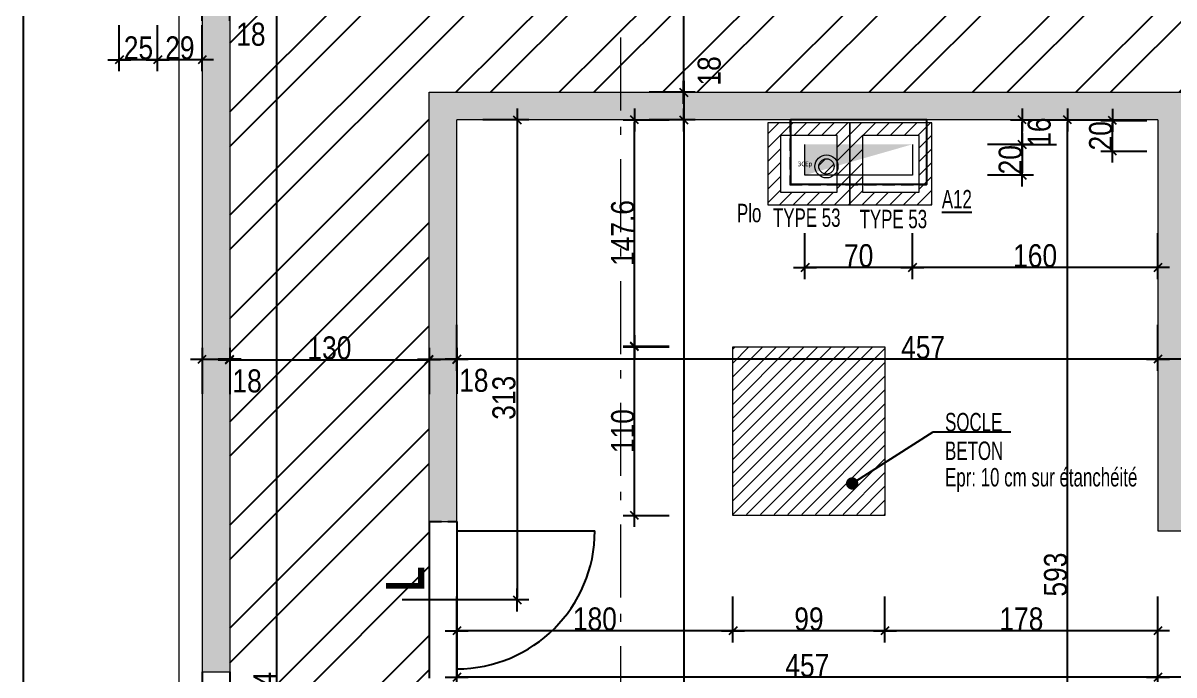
# Model space of a CAD drawing. Header units: centimetres. Extents: x -10252 to 0, y 2374 to 6574.
# Drawn here: x -7154 to -6404, y 3772 to 4198 of the extents above; entities that cross this region are included whole.
import ezdxf
from ezdxf.enums import TextEntityAlignment as Align

# ---------------------------------------------------------------- set-up
doc = ezdxf.new("R2010")
doc.units = ezdxf.units.CM
doc.header["$LTSCALE"] = 12.7
doc.header["$PDMODE"] = 1
doc.header["$PDSIZE"] = -2
doc.linetypes.add('CACHEX2', pattern=[19.05, 12.7, -6.35])
doc.linetypes.add('Style de ligne -6', pattern=[2.08328, 1.25, -0.41656, 0.13886, -0.27786])
for name, color, linetype in [('01_cote_gen', 4, 'Continuous'), ('01_linteaux', 2, 'Continuous'), ('01_murs_sup', 2, 'CACHEX2'), ('01_poch_murs', 253, 'Continuous'), ('01_texte', 230, 'Continuous'), ('AA_COTES', 2, 'Continuous'), ('prlm-GT', 242, 'Continuous')]:
    doc.layers.add(name, color=color, linetype=linetype)
for name, color, linetype, lineweight in [('01_murs_coup', 5, 'Continuous', 60), ('01_résv', 32, 'Continuous', 9), ('B Général', 7, 'Continuous', 5)]:
    doc.layers.add(name, color=color, linetype=linetype, lineweight=lineweight)
doc.styles.add('ARIAL NA', font='ARIALN.TTF')
doc.styles.add('impact', font='impact.ttf')
doc.styles.add('prlm-chauff', font='trebucbi.ttf', dxfattribs={"height": 18})
doc.styles.add('STYLE2', font='ARIALN.TTF')
doc.dimstyles.new('JB50', dxfattribs={"dimscale": 0.1, "dimtxt": 150, "dimasz": 15, "dimexe": 0.1, "dimexo": 0.1, "dimgap": 0.09, "dimtad": 1, "dimdec": 1, "dimdsep": 46, "dimtxsty": 'STYLE2', "dimblk1": 'BOND_G', "dimblk2": 'BOND_D', "dimsah": 1, "dimcen": 1.5, "dimdle": 0.01, "dimse1": 1, "dimse2": 1, "dimclrd": 4, "dimclre": 2, "dimclrt": 6, "dimazin": 2, "dimtfac": 2.333333, "dimtdec": 1, "dimtix": 1, "dimtmove": 2, "dimatfit": 3, "dimldrblk": 'BOND_G', "dimfxl": 1, "dimtolj": 1, "dimtzin": 0, "dimarcsym": 0})

# ---------------------------------------------------------------- blocks, each defined once
blk = doc.blocks.new('BOND_G')
at = {"layer": 'AA_COTES', "color": 0}
for p, q in [((0, -5), (0, 15)), ((5, 0), (-5, 0)), ((1.77, 1.77), (-1.77, -1.77))]:
    blk.add_line(p, q, dxfattribs=at)
blk = doc.blocks.new('BOND_D')
at = {"layer": 'AA_COTES', "color": 0}
for p, q in [((5, 0), (-5, 0)), ((-1.77, -1.77), (1.77, 1.77)), ((0, 5), (0, -15))]:
    blk.add_line(p, q, dxfattribs=at)
blk = doc.blocks.new('*D1564')
at = {"layer": '01_cote_gen', "color": 4, "linetype": 'Continuous', "lineweight": -2, "transparency": 16777216}
blk.add_line((-6398.24, 3978.33), (-6413.24, 3978.33), dxfattribs=at)
at = {"layer": 'Defpoints', "color": 0, "linetype": 'Continuous', "transparency": 16777216}
for p in [(-6414.74, 4032.86), (-6396.74, 4032.86), (-6414.74, 3978.33)]:
    blk.add_point(p, dxfattribs=at)
at = {"layer": '01_cote_gen', "color": 4, "linetype": 'Continuous', "lineweight": -2, "transparency": 16777216, "xscale": 1.5, "yscale": 1.5, "zscale": 1.5, "rotation": 180}
blk.add_blockref('BOND_D', (-6414.74, 3978.33), dxfattribs=at)
at = {"layer": '01_cote_gen', "color": 4, "linetype": 'Continuous', "lineweight": -2, "transparency": 16777216, "xscale": 1.5, "yscale": 1.5, "zscale": 1.5}
blk.add_blockref('BOND_G', (-6396.74, 3978.33), dxfattribs=at)
at = {"layer": '01_cote_gen', "color": 6, "linetype": 'Continuous', "lineweight": 18, "transparency": 16777216, "insert": (-6384.27, 3962.6), "char_height": 15, "attachment_point": 5, "style": 'STYLE2'}
blk.add_mtext('\\A1;18', dxfattribs=at)
blk = doc.blocks.new('*D1565')
at = {"layer": '01_cote_gen', "color": 4, "lineweight": -2, "transparency": 16777216}
blk.add_line((-6416.24, 3978.33), (-6870.24, 3978.33), dxfattribs=at)
at = {"layer": 'Defpoints', "color": 0, "transparency": 16777216}
for p in [(-6871.74, 4032.86), (-6414.74, 4032.86), (-6871.74, 3978.33)]:
    blk.add_point(p, dxfattribs=at)
at = {"layer": '01_cote_gen', "color": 4, "lineweight": -2, "transparency": 16777216, "xscale": 1.5, "yscale": 1.5, "zscale": 1.5, "rotation": 180}
blk.add_blockref('BOND_D', (-6871.74, 3978.33), dxfattribs=at)
at = {"layer": '01_cote_gen', "color": 4, "lineweight": -2, "transparency": 16777216, "xscale": 1.5, "yscale": 1.5, "zscale": 1.5}
blk.add_blockref('BOND_G', (-6414.74, 3978.33), dxfattribs=at)
at = {"layer": '01_cote_gen', "color": 6, "transparency": 16777216, "insert": (-6567.74, 3985.97), "char_height": 15, "attachment_point": 5, "style": 'STYLE2'}
blk.add_mtext('\\A1;457', dxfattribs=at)
blk = doc.blocks.new('*D1567')
at = {"layer": '01_cote_gen', "color": 4, "lineweight": -2, "transparency": 16777216}
blk.add_line((-6888.24, 3978.26), (-6873.24, 3978.26), dxfattribs=at)
at = {"layer": 'Defpoints', "color": 0, "transparency": 16777216}
for p in [(-6871.74, 3978.26), (-6889.74, 3948.9), (-6871.74, 3948.9)]:
    blk.add_point(p, dxfattribs=at)
at = {"layer": '01_cote_gen', "color": 4, "lineweight": -2, "transparency": 16777216, "xscale": 1.5, "yscale": 1.5, "zscale": 1.5, "rotation": 180}
blk.add_blockref('BOND_G', (-6889.74, 3978.26), dxfattribs=at)
at = {"layer": '01_cote_gen', "color": 4, "lineweight": -2, "transparency": 16777216, "xscale": 1.5, "yscale": 1.5, "zscale": 1.5}
blk.add_blockref('BOND_D', (-6871.74, 3978.26), dxfattribs=at)
at = {"layer": '01_cote_gen', "color": 6, "transparency": 16777216, "insert": (-6860.63, 3964.47), "char_height": 15, "attachment_point": 5, "style": 'STYLE2'}
blk.add_mtext('\\A1;18', dxfattribs=at)
blk = doc.blocks.new('*D1568')
at = {"layer": '01_cote_gen', "color": 4, "lineweight": -2, "transparency": 16777216}
blk.add_line((-7018.24, 3977.96), (-6891.24, 3977.96), dxfattribs=at)
at = {"layer": 'Defpoints', "color": 0, "transparency": 16777216}
for p in [(-6889.74, 3977.96), (-7019.74, 3957.34), (-6889.74, 3955.83)]:
    blk.add_point(p, dxfattribs=at)
at = {"layer": '01_cote_gen', "color": 4, "lineweight": -2, "transparency": 16777216, "xscale": 1.5, "yscale": 1.5, "zscale": 1.5, "rotation": 180}
blk.add_blockref('BOND_G', (-7019.74, 3977.96), dxfattribs=at)
at = {"layer": '01_cote_gen', "color": 4, "lineweight": -2, "transparency": 16777216, "xscale": 1.5, "yscale": 1.5, "zscale": 1.5}
blk.add_blockref('BOND_D', (-6889.74, 3977.96), dxfattribs=at)
at = {"layer": '01_cote_gen', "color": 6, "transparency": 16777216, "insert": (-6954.74, 3985.62), "char_height": 15, "attachment_point": 5, "style": 'STYLE2'}
blk.add_mtext('\\A1;130', dxfattribs=at)
blk = doc.blocks.new('*D1569')
at = {"layer": '01_cote_gen', "color": 4, "lineweight": -2, "transparency": 16777216}
blk.add_line((-7036.24, 3978.33), (-7021.24, 3978.33), dxfattribs=at)
at = {"layer": 'Defpoints', "color": 0, "transparency": 16777216}
for p in [(-7019.74, 3978.33), (-7037.74, 3954.42), (-7019.74, 3954.8)]:
    blk.add_point(p, dxfattribs=at)
at = {"layer": '01_cote_gen', "color": 4, "lineweight": -2, "transparency": 16777216, "xscale": 1.5, "yscale": 1.5, "zscale": 1.5, "rotation": 180}
blk.add_blockref('BOND_G', (-7037.74, 3978.33), dxfattribs=at)
at = {"layer": '01_cote_gen', "color": 4, "lineweight": -2, "transparency": 16777216, "xscale": 1.5, "yscale": 1.5, "zscale": 1.5}
blk.add_blockref('BOND_D', (-7019.74, 3978.33), dxfattribs=at)
at = {"layer": '01_cote_gen', "color": 6, "transparency": 16777216, "insert": (-7008.4, 3964.09), "char_height": 15, "attachment_point": 5, "style": 'STYLE2'}
blk.add_mtext('\\A1;18', dxfattribs=at)
blk = doc.blocks.new('*D1596')
at = {"layer": '01_cote_gen', "color": 4, "lineweight": -2, "transparency": 16777216}
blk.add_line((-6723.88, 4280.89), (-6723.88, 4153.89), dxfattribs=at)
at = {"layer": 'Defpoints', "color": 0, "transparency": 16777216}
for p in [(-6668.09, 4282.39), (-6723.88, 4152.39), (-6700, 4152.39)]:
    blk.add_point(p, dxfattribs=at)
at = {"layer": '01_cote_gen', "color": 4, "lineweight": -2, "transparency": 16777216, "xscale": 1.5, "yscale": 1.5, "zscale": 1.5}
for name, p, rotation in [('BOND_G', (-6723.88, 4282.39), 90), ('BOND_D', (-6723.88, 4152.39), 270)]:
    blk.add_blockref(name, p, dxfattribs=dict(at, rotation=rotation))
at = {"layer": '01_cote_gen', "color": 6, "transparency": 16777216, "insert": (-6731.55, 4217.39), "char_height": 15, "attachment_point": 5, "rotation": 90, "style": 'STYLE2'}
blk.add_mtext('\\A1;130', dxfattribs=at)
blk = doc.blocks.new('*D1597')
at = {"layer": '01_cote_gen', "color": 4, "lineweight": -2, "transparency": 16777216}
blk.add_line((-6723.81, 4150.89), (-6723.81, 4135.89), dxfattribs=at)
at = {"layer": 'Defpoints', "color": 0, "transparency": 16777216}
for p in [(-6700, 4152.39), (-6723.81, 4134.39), (-6723.81, 4134.39)]:
    blk.add_point(p, dxfattribs=at)
at = {"layer": '01_cote_gen', "color": 4, "lineweight": -2, "transparency": 16777216, "xscale": 1.5, "yscale": 1.5, "zscale": 1.5}
for name, p, rotation in [('BOND_G', (-6723.81, 4152.39), 90), ('BOND_D', (-6723.81, 4134.39), 270)]:
    blk.add_blockref(name, p, dxfattribs=dict(at, rotation=rotation))
at = {"layer": '01_cote_gen', "color": 6, "transparency": 16777216, "insert": (-6707.15, 4166.35), "char_height": 15, "attachment_point": 5, "rotation": 90, "style": 'STYLE2'}
blk.add_mtext('\\A1;18', dxfattribs=at)
blk = doc.blocks.new('*D1598')
at = {"layer": '01_cote_gen', "color": 4, "lineweight": -2, "transparency": 16777216}
blk.add_line((-6723.81, 4132.89), (-6723.81, 2593.9), dxfattribs=at)
at = {"layer": 'Defpoints', "color": 0, "transparency": 16777216}
for p in [(-6789.35, 4134.39), (-6789.35, 2592.4), (-6723.81, 2592.4)]:
    blk.add_point(p, dxfattribs=at)
at = {"layer": '01_cote_gen', "color": 4, "lineweight": -2, "transparency": 16777216, "xscale": 1.5, "yscale": 1.5, "zscale": 1.5}
for name, p, rotation in [('BOND_G', (-6723.81, 4134.39), 90), ('BOND_D', (-6723.81, 2592.4), 270)]:
    blk.add_blockref(name, p, dxfattribs=dict(at, rotation=rotation))
at = {"layer": '01_cote_gen', "color": 6, "transparency": 16777216, "insert": (-6731.48, 3363.4), "char_height": 15, "attachment_point": 5, "rotation": 90, "style": 'STYLE2'}
blk.add_mtext('\\A1;1542', dxfattribs=at)
blk = doc.blocks.new('*D1621')
at = {"layer": '01_cote_gen', "color": 4, "lineweight": -2, "transparency": 16777216}
blk.add_line((-6832.32, 4132.89), (-6832.32, 3822.89), dxfattribs=at)
at = {"layer": 'Defpoints', "color": 0, "transparency": 16777216}
for p in [(-6871.74, 4134.39), (-6854.38, 3821.39), (-6832.32, 3821.39)]:
    blk.add_point(p, dxfattribs=at)
at = {"layer": '01_cote_gen', "color": 4, "lineweight": -2, "transparency": 16777216, "xscale": 1.5, "yscale": 1.5, "zscale": 1.5}
for name, p, rotation in [('BOND_G', (-6832.32, 4134.39), 90), ('BOND_D', (-6832.32, 3821.39), 270)]:
    blk.add_blockref(name, p, dxfattribs=dict(at, rotation=rotation))
at = {"layer": '01_cote_gen', "color": 6, "transparency": 16777216, "insert": (-6840.93, 3953.18), "char_height": 15, "attachment_point": 5, "rotation": 90, "style": 'STYLE2'}
blk.add_mtext('\\A1;313', dxfattribs=at)
blk = doc.blocks.new('*D1634')
at = {"layer": '01_cote_gen', "color": 4, "lineweight": -2, "transparency": 16777216}
blk.add_line((-7021.24, 4206.57), (-7036.24, 4206.57), dxfattribs=at)
at = {"layer": 'Defpoints', "color": 0, "transparency": 16777216}
for p in [(-7037.74, 4256.15), (-7019.74, 4256.15), (-7037.74, 4206.57)]:
    blk.add_point(p, dxfattribs=at)
at = {"layer": '01_cote_gen', "color": 4, "lineweight": -2, "transparency": 16777216, "xscale": 1.5, "yscale": 1.5, "zscale": 1.5, "rotation": 180}
blk.add_blockref('BOND_D', (-7037.74, 4206.57), dxfattribs=at)
at = {"layer": '01_cote_gen', "color": 4, "lineweight": -2, "transparency": 16777216, "xscale": 1.5, "yscale": 1.5, "zscale": 1.5}
blk.add_blockref('BOND_G', (-7019.74, 4206.57), dxfattribs=at)
at = {"layer": '01_cote_gen', "color": 6, "transparency": 16777216, "insert": (-7005.93, 4190.17), "char_height": 15, "attachment_point": 5, "style": 'STYLE2'}
blk.add_mtext('\\A1;18', dxfattribs=at)
blk = doc.blocks.new('*D1452')
at = {"layer": '01_cote_gen', "color": 4, "lineweight": -2, "transparency": 16777216}
blk.add_line((-6989.1, 3229.88), (-6989.1, 4280.89), dxfattribs=at)
at = {"layer": 'Defpoints', "color": 0, "transparency": 16777216}
for p in [(-6989.1, 4282.39), (-6954.74, 4282.39), (-6954.74, 3228.38)]:
    blk.add_point(p, dxfattribs=at)
at = {"layer": '01_cote_gen', "color": 4, "lineweight": -2, "transparency": 16777216, "xscale": 1.5, "yscale": 1.5, "zscale": 1.5}
for name, p, rotation in [('BOND_D', (-6989.1, 4282.39), 90), ('BOND_G', (-6989.1, 3228.38), 270)]:
    blk.add_blockref(name, p, dxfattribs=dict(at, rotation=rotation))
at = {"layer": '01_cote_gen', "color": 6, "transparency": 16777216, "insert": (-6996.77, 3755.39), "char_height": 15, "attachment_point": 5, "rotation": 90, "style": 'STYLE2'}
blk.add_mtext('\\A1;1054', dxfattribs=at)
blk = doc.blocks.new('*D1495')
at = {"layer": '01_cote_gen', "color": 4, "lineweight": -2, "transparency": 16777216}
blk.add_line((-7068.21, 4173.62), (-7090.21, 4173.62), dxfattribs=at)
at = {"layer": 'Defpoints', "color": 0, "transparency": 16777216}
for p in [(-7091.71, 4240.78), (-7066.71, 4240.78), (-7091.71, 4173.62)]:
    blk.add_point(p, dxfattribs=at)
at = {"layer": '01_cote_gen', "color": 4, "lineweight": -2, "transparency": 16777216, "xscale": 1.5, "yscale": 1.5, "zscale": 1.5, "rotation": 180}
blk.add_blockref('BOND_D', (-7091.71, 4173.62), dxfattribs=at)
at = {"layer": '01_cote_gen', "color": 4, "lineweight": -2, "transparency": 16777216, "xscale": 1.5, "yscale": 1.5, "zscale": 1.5}
blk.add_blockref('BOND_G', (-7066.71, 4173.62), dxfattribs=at)
at = {"layer": '01_cote_gen', "color": 6, "transparency": 16777216, "insert": (-7079.21, 4181.29), "char_height": 15, "attachment_point": 5, "style": 'STYLE2'}
blk.add_mtext('\\A1;25', dxfattribs=at)
blk = doc.blocks.new('*D1496')
at = {"layer": '01_cote_gen', "color": 4, "lineweight": -2, "transparency": 16777216}
blk.add_line((-7039.24, 4173.62), (-7065.21, 4173.62), dxfattribs=at)
at = {"layer": 'Defpoints', "color": 0, "transparency": 16777216}
for p in [(-7066.71, 4189.55), (-7037.74, 4189.55), (-7066.71, 4173.62)]:
    blk.add_point(p, dxfattribs=at)
at = {"layer": '01_cote_gen', "color": 4, "lineweight": -2, "transparency": 16777216, "xscale": 1.5, "yscale": 1.5, "zscale": 1.5, "rotation": 180}
blk.add_blockref('BOND_D', (-7066.71, 4173.62), dxfattribs=at)
at = {"layer": '01_cote_gen', "color": 4, "lineweight": -2, "transparency": 16777216, "xscale": 1.5, "yscale": 1.5, "zscale": 1.5}
blk.add_blockref('BOND_G', (-7037.74, 4173.62), dxfattribs=at)
at = {"layer": '01_cote_gen', "color": 6, "transparency": 16777216, "insert": (-7052.22, 4181.29), "char_height": 15, "attachment_point": 5, "style": 'STYLE2'}
blk.add_mtext('\\A1;29', dxfattribs=at)
blk = doc.blocks.new('*D1331')
at = {"layer": '01_cote_gen', "color": 4, "lineweight": -2, "transparency": 16777216}
blk.add_line((-6503.25, 4119.91), (-6503.25, 4132.89), dxfattribs=at)
at = {"layer": 'Defpoints', "color": 0, "transparency": 16777216}
for p in [(-6562.22, 4134.39), (-6503.25, 4134.39), (-6562.22, 4118.41)]:
    blk.add_point(p, dxfattribs=at)
at = {"layer": '01_cote_gen', "color": 4, "lineweight": -2, "transparency": 16777216, "xscale": 1.5, "yscale": 1.5, "zscale": 1.5}
for name, p, rotation in [('BOND_D', (-6503.25, 4134.39), 90), ('BOND_G', (-6503.25, 4118.41), 270)]:
    blk.add_blockref(name, p, dxfattribs=dict(at, rotation=rotation))
at = {"layer": '01_cote_gen', "color": 6, "transparency": 16777216, "insert": (-6492, 4126.4), "char_height": 15, "attachment_point": 5, "rotation": 90, "style": 'STYLE2'}
blk.add_mtext('\\A1;16', dxfattribs=at)
blk = doc.blocks.new('*D1498')
at = {"layer": '01_cote_gen', "color": 4, "lineweight": -2, "transparency": 16777216}
blk.add_line((-6503.25, 4116.91), (-6503.25, 4099.91), dxfattribs=at)
at = {"layer": 'Defpoints', "color": 0, "transparency": 16777216}
for p in [(-6631.73, 4118.41), (-6631.73, 4098.41), (-6503.25, 4098.41)]:
    blk.add_point(p, dxfattribs=at)
at = {"layer": '01_cote_gen', "color": 4, "lineweight": -2, "transparency": 16777216, "xscale": 1.5, "yscale": 1.5, "zscale": 1.5}
for name, p, rotation in [('BOND_G', (-6503.25, 4118.41), 90), ('BOND_D', (-6503.25, 4098.41), 270)]:
    blk.add_blockref(name, p, dxfattribs=dict(at, rotation=rotation))
at = {"layer": '01_cote_gen', "color": 6, "transparency": 16777216, "insert": (-6510.91, 4108.41), "char_height": 15, "attachment_point": 5, "rotation": 90, "style": 'STYLE2'}
blk.add_mtext('\\A1;20', dxfattribs=at)
blk = doc.blocks.new('*D1532')
at = {"layer": '01_cote_gen', "color": 4, "lineweight": -2, "ltscale": 2, "transparency": 16777216}
blk.add_line((-6473.7, 3542.89), (-6473.7, 4132.89), dxfattribs=at)
at = {"layer": 'Defpoints', "color": 0, "ltscale": 2, "transparency": 16777216}
for p in [(-6505.7, 4134.39), (-6473.7, 4134.39), (-6466.2, 3541.39)]:
    blk.add_point(p, dxfattribs=at)
at = {"layer": '01_cote_gen', "color": 4, "lineweight": -2, "ltscale": 2, "transparency": 16777216, "xscale": 1.5, "yscale": 1.5, "zscale": 1.5}
for name, p, rotation in [('BOND_D', (-6473.7, 4134.39), 90), ('BOND_G', (-6473.7, 3541.39), 270)]:
    blk.add_blockref(name, p, dxfattribs=dict(at, rotation=rotation))
at = {"layer": '01_cote_gen', "color": 6, "ltscale": 2, "transparency": 16777216, "insert": (-6481.37, 3837.89), "char_height": 15, "attachment_point": 5, "rotation": 90, "style": 'STYLE2'}
blk.add_mtext('\\A1;593', dxfattribs=at)
blk = doc.blocks.new('*D1996')
at = {"layer": '01_cote_gen', "color": 4, "lineweight": -2, "ltscale": 2, "transparency": 16777216}
blk.add_line((-6444.33, 4115.52), (-6444.33, 4132.52), dxfattribs=at)
at = {"layer": 'Defpoints', "color": 0, "ltscale": 2, "transparency": 16777216}
for p in [(-6444.33, 4134.02), (-6381.15, 4134.02), (-6381.15, 4114.02)]:
    blk.add_point(p, dxfattribs=at)
at = {"layer": '01_cote_gen', "color": 4, "lineweight": -2, "ltscale": 2, "transparency": 16777216, "xscale": 1.5, "yscale": 1.5, "zscale": 1.5}
for name, p, rotation in [('BOND_D', (-6444.33, 4134.02), 90), ('BOND_G', (-6444.33, 4114.02), 270)]:
    blk.add_blockref(name, p, dxfattribs=dict(at, rotation=rotation))
at = {"layer": '01_cote_gen', "color": 6, "ltscale": 2, "transparency": 16777216, "insert": (-6452, 4124.02), "char_height": 15, "attachment_point": 5, "rotation": 90, "style": 'STYLE2'}
blk.add_mtext('\\A1;20', dxfattribs=at)
blk = doc.blocks.new('*D1997')
at = {"layer": '01_cote_gen', "color": 4, "lineweight": -2, "ltscale": 2, "transparency": 16777216}
blk.add_line((-6416.24, 4038.07), (-6573.27, 4038.07), dxfattribs=at)
at = {"layer": 'Defpoints', "color": 0, "ltscale": 2, "transparency": 16777216}
for p in [(-6574.77, 4098.41), (-6414.74, 4045.21), (-6574.77, 4038.07)]:
    blk.add_point(p, dxfattribs=at)
at = {"layer": '01_cote_gen', "color": 4, "lineweight": -2, "ltscale": 2, "transparency": 16777216, "xscale": 1.5, "yscale": 1.5, "zscale": 1.5, "rotation": 180}
blk.add_blockref('BOND_D', (-6574.77, 4038.07), dxfattribs=at)
at = {"layer": '01_cote_gen', "color": 4, "lineweight": -2, "ltscale": 2, "transparency": 16777216, "xscale": 1.5, "yscale": 1.5, "zscale": 1.5}
blk.add_blockref('BOND_G', (-6414.74, 4038.07), dxfattribs=at)
at = {"layer": '01_cote_gen', "color": 6, "ltscale": 2, "transparency": 16777216, "insert": (-6494.75, 4045.74), "char_height": 15, "attachment_point": 5, "style": 'STYLE2'}
blk.add_mtext('\\A1;160', dxfattribs=at)
blk = doc.blocks.new('*D1998')
at = {"layer": '01_cote_gen', "color": 4, "lineweight": -2, "ltscale": 2, "transparency": 16777216}
blk.add_line((-6576.27, 4038.07), (-6643.27, 4038.07), dxfattribs=at)
at = {"layer": 'Defpoints', "color": 0, "ltscale": 2, "transparency": 16777216}
for p in [(-6644.77, 4098.41), (-6574.77, 4053.62), (-6644.77, 4038.07)]:
    blk.add_point(p, dxfattribs=at)
at = {"layer": '01_cote_gen', "color": 4, "lineweight": -2, "ltscale": 2, "transparency": 16777216, "xscale": 1.5, "yscale": 1.5, "zscale": 1.5, "rotation": 180}
blk.add_blockref('BOND_D', (-6644.77, 4038.07), dxfattribs=at)
at = {"layer": '01_cote_gen', "color": 4, "lineweight": -2, "ltscale": 2, "transparency": 16777216, "xscale": 1.5, "yscale": 1.5, "zscale": 1.5}
blk.add_blockref('BOND_G', (-6574.77, 4038.07), dxfattribs=at)
at = {"layer": '01_cote_gen', "color": 6, "ltscale": 2, "transparency": 16777216, "insert": (-6609.77, 4045.74), "char_height": 15, "attachment_point": 5, "style": 'STYLE2'}
blk.add_mtext('\\A1;70', dxfattribs=at)
blk = doc.blocks.new('*D2054')
at = {"layer": '01_cote_gen', "color": 4, "lineweight": -2, "ltscale": 2, "transparency": 16777216}
blk.add_line((-6755.86, 3877.96), (-6755.86, 3984.92), dxfattribs=at)
at = {"layer": 'Defpoints', "color": 0, "ltscale": 2, "transparency": 16777216}
for p in [(-6755.86, 3986.42), (-6691.7, 3986.42), (-6691.7, 3876.46)]:
    blk.add_point(p, dxfattribs=at)
at = {"layer": '01_cote_gen', "color": 4, "lineweight": -2, "ltscale": 2, "transparency": 16777216, "xscale": 1.5, "yscale": 1.5, "zscale": 1.5}
for name, p, rotation in [('BOND_D', (-6755.86, 3986.42), 90), ('BOND_G', (-6755.86, 3876.46), 270)]:
    blk.add_blockref(name, p, dxfattribs=dict(at, rotation=rotation))
at = {"layer": '01_cote_gen', "color": 6, "ltscale": 2, "transparency": 16777216, "insert": (-6763.53, 3931.44), "char_height": 15, "attachment_point": 5, "rotation": 90, "style": 'STYLE2'}
blk.add_mtext('\\A1;110', dxfattribs=at)
blk = doc.blocks.new('*D2055')
at = {"layer": '01_cote_gen', "color": 4, "lineweight": -2, "ltscale": 2, "transparency": 16777216}
blk.add_line((-6755.86, 3988.32), (-6755.86, 4132.89), dxfattribs=at)
at = {"layer": 'Defpoints', "color": 0, "ltscale": 2, "transparency": 16777216}
for p in [(-6755.86, 4134.39), (-6746.31, 4134.39), (-6733.36, 3986.82)]:
    blk.add_point(p, dxfattribs=at)
at = {"layer": '01_cote_gen', "color": 4, "lineweight": -2, "ltscale": 2, "transparency": 16777216, "xscale": 1.5, "yscale": 1.5, "zscale": 1.5}
for name, p, rotation in [('BOND_D', (-6755.86, 4134.39), 90), ('BOND_G', (-6755.86, 3986.82), 270)]:
    blk.add_blockref(name, p, dxfattribs=dict(at, rotation=rotation))
at = {"layer": '01_cote_gen', "color": 6, "ltscale": 2, "transparency": 16777216, "insert": (-6763.53, 4060.61), "char_height": 15, "attachment_point": 5, "rotation": 90, "style": 'STYLE2'}
blk.add_mtext('\\A1;147.6', dxfattribs=at)
blk = doc.blocks.new('*D2056')
at = {"layer": '01_cote_gen', "color": 4, "lineweight": -2, "ltscale": 2, "transparency": 16777216}
blk.add_line((-6416.24, 3801.17), (-6591.21, 3801.17), dxfattribs=at)
at = {"layer": 'Defpoints', "color": 0, "ltscale": 2, "transparency": 16777216}
for p in [(-6592.71, 3876.46), (-6414.74, 3866.39), (-6592.71, 3801.17)]:
    blk.add_point(p, dxfattribs=at)
at = {"layer": '01_cote_gen', "color": 4, "lineweight": -2, "ltscale": 2, "transparency": 16777216, "xscale": 1.5, "yscale": 1.5, "zscale": 1.5, "rotation": 180}
blk.add_blockref('BOND_D', (-6592.71, 3801.17), dxfattribs=at)
at = {"layer": '01_cote_gen', "color": 4, "lineweight": -2, "ltscale": 2, "transparency": 16777216, "xscale": 1.5, "yscale": 1.5, "zscale": 1.5}
blk.add_blockref('BOND_G', (-6414.74, 3801.17), dxfattribs=at)
at = {"layer": '01_cote_gen', "color": 6, "ltscale": 2, "transparency": 16777216, "insert": (-6503.72, 3808.84), "char_height": 15, "attachment_point": 5, "style": 'STYLE2'}
blk.add_mtext('\\A1;178', dxfattribs=at)
blk = doc.blocks.new('*D2057')
at = {"layer": '01_cote_gen', "color": 4, "lineweight": -2, "ltscale": 2, "transparency": 16777216}
blk.add_line((-6594.21, 3801.17), (-6690.2, 3801.17), dxfattribs=at)
at = {"layer": 'Defpoints', "color": 0, "ltscale": 2, "transparency": 16777216}
for p in [(-6691.7, 3876.46), (-6592.71, 3876.46), (-6691.7, 3801.17)]:
    blk.add_point(p, dxfattribs=at)
at = {"layer": '01_cote_gen', "color": 4, "lineweight": -2, "ltscale": 2, "transparency": 16777216, "xscale": 1.5, "yscale": 1.5, "zscale": 1.5, "rotation": 180}
blk.add_blockref('BOND_D', (-6691.7, 3801.17), dxfattribs=at)
at = {"layer": '01_cote_gen', "color": 4, "lineweight": -2, "ltscale": 2, "transparency": 16777216, "xscale": 1.5, "yscale": 1.5, "zscale": 1.5}
blk.add_blockref('BOND_G', (-6592.71, 3801.17), dxfattribs=at)
at = {"layer": '01_cote_gen', "color": 6, "ltscale": 2, "transparency": 16777216, "insert": (-6642.2, 3808.84), "char_height": 15, "attachment_point": 5, "style": 'STYLE2'}
blk.add_mtext('\\A1;99', dxfattribs=at)
blk = doc.blocks.new('*D2065')
at = {"layer": '01_poch_murs', "color": 4, "lineweight": -2, "ltscale": 2, "transparency": 16777216}
blk.add_line((-6043.24, 3770.9), (-6413.24, 3770.9), dxfattribs=at)
at = {"layer": 'Defpoints', "color": 0, "ltscale": 2, "transparency": 16777216}
for p in [(-6414.74, 3836.12), (-6041.74, 3836.12), (-6414.74, 3770.9)]:
    blk.add_point(p, dxfattribs=at)
at = {"layer": '01_poch_murs', "color": 4, "lineweight": -2, "ltscale": 2, "transparency": 16777216, "xscale": 1.5, "yscale": 1.5, "zscale": 1.5, "rotation": 180}
blk.add_blockref('BOND_D', (-6414.74, 3770.9), dxfattribs=at)
at = {"layer": '01_poch_murs', "color": 4, "lineweight": -2, "ltscale": 2, "transparency": 16777216, "xscale": 1.5, "yscale": 1.5, "zscale": 1.5}
blk.add_blockref('BOND_G', (-6041.74, 3770.9), dxfattribs=at)
at = {"layer": '01_poch_murs', "color": 6, "ltscale": 2, "transparency": 16777216, "insert": (-6228.24, 3778.57), "char_height": 15, "attachment_point": 5, "style": 'STYLE2'}
blk.add_mtext('\\A1;373', dxfattribs=at)
blk = doc.blocks.new('*D2068')
at = {"layer": '01_poch_murs', "color": 4, "lineweight": -2, "ltscale": 2, "transparency": 16777216}
blk.add_line((-6416.24, 3770.9), (-6870.24, 3770.9), dxfattribs=at)
at = {"layer": 'Defpoints', "color": 0, "ltscale": 2, "transparency": 16777216}
for p in [(-6871.74, 3810.2), (-6414.74, 3793.67), (-6871.74, 3770.9)]:
    blk.add_point(p, dxfattribs=at)
at = {"layer": '01_poch_murs', "color": 4, "lineweight": -2, "ltscale": 2, "transparency": 16777216, "xscale": 1.5, "yscale": 1.5, "zscale": 1.5, "rotation": 180}
blk.add_blockref('BOND_D', (-6871.74, 3770.9), dxfattribs=at)
at = {"layer": '01_poch_murs', "color": 4, "lineweight": -2, "ltscale": 2, "transparency": 16777216, "xscale": 1.5, "yscale": 1.5, "zscale": 1.5}
blk.add_blockref('BOND_G', (-6414.74, 3770.9), dxfattribs=at)
at = {"layer": '01_poch_murs', "color": 6, "ltscale": 2, "transparency": 16777216, "insert": (-6643.24, 3778.54), "char_height": 15, "attachment_point": 5, "style": 'STYLE2'}
blk.add_mtext('\\A1;457', dxfattribs=at)
blk = doc.blocks.new('*D2069')
at = {"layer": '01_poch_murs', "color": 4, "lineweight": -2, "ltscale": 2, "transparency": 16777216}
blk.add_line((-6693.2, 3801.17), (-6870.24, 3801.17), dxfattribs=at)
at = {"layer": 'Defpoints', "color": 0, "ltscale": 2, "transparency": 16777216}
for p in [(-6691.7, 3814.77), (-6871.74, 3805.17), (-6871.74, 3801.17)]:
    blk.add_point(p, dxfattribs=at)
at = {"layer": '01_poch_murs', "color": 4, "lineweight": -2, "ltscale": 2, "transparency": 16777216, "xscale": 1.5, "yscale": 1.5, "zscale": 1.5, "rotation": 180}
blk.add_blockref('BOND_D', (-6871.74, 3801.17), dxfattribs=at)
at = {"layer": '01_poch_murs', "color": 4, "lineweight": -2, "ltscale": 2, "transparency": 16777216, "xscale": 1.5, "yscale": 1.5, "zscale": 1.5}
blk.add_blockref('BOND_G', (-6691.7, 3801.17), dxfattribs=at)
at = {"layer": '01_poch_murs', "color": 6, "ltscale": 2, "transparency": 16777216, "insert": (-6781.72, 3808.84), "char_height": 15, "attachment_point": 5, "style": 'STYLE2'}
blk.add_mtext('\\A1;180', dxfattribs=at)

msp = doc.modelspace()

# ---------------------------------------------------------------- hatches: boundary and pattern name
at = {"layer": '01_poch_murs', "ltscale": 2}
h = msp.add_hatch(color=256, dxfattribs=at)
h.dxf.hatch_style = 1
h.paths.add_polyline_path([(-5264.74, 4909.39), (-5539.74, 4909.39), (-5539.74, 4893.39), (-5264.74, 4893.39)])
h.paths.add_polyline_path([(-5018.74, 4909.39), (-5164.74, 4909.39), (-5164.74, 4893.39), (-5034.74, 4893.39), (-5034.74, 4817.39), (-5018.74, 4817.39)])
h.paths.add_polyline_path([(-5018.74, 4517.39), (-5034.74, 4517.39), (-5034.74, 3917.39), (-5018.74, 3917.39)])
h.paths.add_polyline_path([(-5771.74, 4300.39), (-6023.74, 4300.39), (-6023.74, 4893.39), (-6041.74, 4893.39), (-6041.74, 4708.39), (-6089.74, 4708.39), (-6089.74, 4688.39), (-6041.74, 4688.39), (-6041.74, 4300.39), (-6076.74, 4300.39), (-6076.74, 4282.39), (-5771.74, 4282.39)])
h.paths.add_polyline_path([(-5614.74, 4152.39), (-5691.14, 4152.39), (-5691.14, 4134.39), (-5614.74, 4134.39)])
h.paths.add_polyline_path([(-5614.74, 4300.39), (-5669.74, 4300.39), (-5669.74, 4282.39), (-5614.74, 4282.39)])
h.paths.add_polyline_path([(-5794.34, 4152.39), (-6889.74, 4152.39), (-6889.74, 3872.39), (-6871.74, 3872.39), (-6871.74, 4134.39), (-6654.26, 4134.39), (-6654.26, 4134.39), (-6565.26, 4134.39), (-6414.74, 4134.39), (-6414.74, 3884.39), (-6396.74, 3884.39), (-6396.74, 4134.39), (-5794.34, 4134.39)])
at = {"layer": '01_poch_murs'}
h = msp.add_hatch(dxfattribs=at)
h.set_pattern_fill('ANSI32', color=256, scale=5)
h.set_pattern_definition([(45, (-11226.703, 0), (-33.67596, 33.67596), []), (45, (-11204.25, 0), (-33.67596, 33.67596), [])])
h.paths.add_polyline_path([(-5614.74, 4282.39), (-5663.74, 4282.39), (-6076.74, 4282.39), (-6076.74, 4291.31), (-6214.78, 4291.31), (-6214.78, 4152.39), (-5794.34, 4152.39), (-5691.14, 4152.39), (-5614.74, 4152.39)])
h.paths.add_polyline_path([(-6041.74, 4428.39), (-6076.74, 4428.39), (-6076.74, 4433.39), (-6041.74, 4433.39), (-6041.74, 4533.39), (-6076.74, 4533.39), (-6076.74, 4538.39), (-6041.74, 4538.39), (-6041.74, 4578.39), (-6076.74, 4578.39), (-6076.74, 4583.39), (-6041.74, 4583.39), (-6041.74, 4688.39), (-6089.74, 4688.39), (-6191.74, 4688.39), (-6206.74, 4688.39), (-6206.74, 4555.39), (-6206.74, 4330.39), (-6214.78, 4330.39), (-6214.78, 4291.31), (-6076.74, 4291.31), (-6076.74, 4300.39), (-6041.74, 4300.39), (-6041.74, 4340.39), (-6076.74, 4340.39), (-6076.74, 4345.39), (-6041.74, 4345.39)])
h.paths.add_polyline_path([(-6214.78, 4330.39), (-6226.74, 4330.39), (-6391.74, 4330.39), (-6566.74, 4330.39), (-6566.74, 4291.31), (-6214.78, 4291.31)])
h.paths.add_polyline_path([(-6764.8, 4282.39), (-6825.74, 4282.39), (-6927.74, 4282.39), (-7019.74, 4282.39), (-7019.74, 3774.39), (-7019.74, 3672.39), (-7019.74, 3533.31), (-6889.74, 3533.31), (-6889.74, 3770.39), (-6889.74, 3872.39), (-6889.74, 4152.39), (-6764.8, 4152.39)])
h.paths.add_polyline_path([(-6889.74, 3261.31), (-7019.74, 3261.31), (-7019.74, 3228.38), (-6889.74, 3228.38)])
edge = h.paths.add_edge_path()
edge.add_arc((-6406.97, 4268.03), 30.98, 131.28761, 408.71239)
edge.add_line((-6386.52, 4291.31), (-6214.78, 4291.31))
edge.add_line((-6214.78, 4291.31), (-6214.78, 4152.39))
edge.add_line((-6214.78, 4152.39), (-6764.8, 4152.39))
edge.add_line((-6764.8, 4152.39), (-6764.8, 4282.39))
edge.add_line((-6764.8, 4282.39), (-6640, 4282.39))
edge.add_line((-6640, 4282.39), (-6566.74, 4282.39))
edge.add_line((-6566.74, 4282.39), (-6566.74, 4291.31))
edge.add_line((-6566.74, 4291.31), (-6427.41, 4291.31))
edge = h.paths.add_edge_path()
edge.add_arc((-6952.72, 3502.57), 30.98, 97.1799, 442.8201)
edge.add_line((-6948.85, 3533.31), (-6889.74, 3533.31))
edge.add_line((-6889.74, 3533.31), (-6889.74, 3261.31))
edge.add_line((-6889.74, 3261.31), (-7019.74, 3261.31))
edge.add_line((-7019.74, 3261.31), (-7019.74, 3265.39))
edge.add_line((-7019.74, 3265.39), (-7019.74, 3367.39))
edge.add_line((-7019.74, 3367.39), (-7019.74, 3533.31))
edge.add_line((-7019.74, 3533.31), (-6956.59, 3533.31))
at = {"layer": '01_poch_murs', "ltscale": 2}
h = msp.add_hatch(color=256, dxfattribs=at)
h.dxf.hatch_style = 1
h.paths.add_polyline_path([(-7019.74, 4282.39), (-7037.26, 4282.39), (-7037.26, 4221.39), (-7037.74, 4221.39), (-7037.74, 3774.39), (-7019.74, 3774.39)])
h = msp.add_hatch(color=256, dxfattribs=at)
h.dxf.hatch_style = 1
h.paths.add_polyline_path([(-6023.74, 3884.39), (-6396.74, 3884.39), (-6414.74, 3884.39), (-6414.74, 3866.39), (-6041.74, 3866.39), (-6041.74, 3541.39), (-6119.74, 3541.39), (-6119.74, 3525.39), (-5817.74, 3525.39), (-5817.74, 3541.39), (-6023.74, 3541.39)])
at = {"layer": '01_résv'}
h = msp.add_hatch(dxfattribs=at)
h.set_pattern_fill('ANSI31', color=256, scale=2)
h.paths.add_polyline_path([(-6615.52, 4132.54), (-6669.02, 4132.54), (-6669.02, 4079.04), (-6615.52, 4079.04)])
h.paths.add_polyline_path([(-6623.77, 4124.29), (-6623.77, 4106.8, -0.094062), (-6623.25, 4104.05, -0.094062), (-6623.77, 4101.3), (-6623.77, 4087.29), (-6660.77, 4087.29), (-6660.77, 4124.29)], flags=16)
h.paths.add_polyline_path([(-6625.75, 4104.05, -1), (-6635.75, 4104.05, -1)], flags=0)
h.paths.add_polyline_path([(-6562.02, 4132.54), (-6615.52, 4132.54), (-6615.52, 4079.04), (-6562.02, 4079.04)])
h.paths.add_polyline_path([(-6570.27, 4124.29), (-6570.27, 4087.29), (-6607.27, 4087.29), (-6607.27, 4124.29)], flags=16)
h.paths.add_polyline_path([(-6650.37, 4102.52), (-6638.98, 4102.52), (-6638.98, 4108.82), (-6650.37, 4108.82)], flags=8)
h = msp.add_hatch(dxfattribs=at)
h.set_pattern_fill('ANSI31', color=256, scale=2)
h.paths.add_polyline_path([(-6635.75, 4104.05, 1), (-6625.75, 4104.05, 1)])
h = msp.add_hatch(dxfattribs=at)
h.set_pattern_fill('ANSI31', color=256, scale=2)
h.set_pattern_definition([(45, (0.4, -0.4), (-4.490128, 4.490128), [])])
h.paths.add_polyline_path([(-6592.71, 3986.42), (-6691.9, 3986.42), (-6691.9, 3877.16), (-6592.71, 3877.16)])

# ---------------------------------------------------------------- linework, layer by layer
at = {"layer": '01_cote_gen'}
msp.add_line((-7154.48, 4282.39), (-7154.48, 3390.39), dxfattribs=at)
at = {"layer": '01_linteaux'}
for p, q in [((-6889.74, 3872.39), (-6889.74, 3770.39)), ((-6871.74, 3872.39), (-6871.74, 3770.39)), ((-6871.74, 3866.39), (-6781.74, 3866.39)), ((-6854.38, 3821.39), (-6907.29, 3821.39)), ((-7037.74, 3774.39), (-7037.74, 3672.39)), ((-7019.74, 3774.39), (-7019.74, 3672.39))]:
    msp.add_line(p, q, dxfattribs=at)
msp.add_arc((-6871.74, 3866.39), 90, 270, 0, dxfattribs=at)
at = {"layer": '01_murs_coup', "linetype": 'Continuous', "lineweight": 18}
for p, q in [((-7037.74, 4282.39), (-7037.74, 3774.39)), ((-7037.74, 4282.39), (-7037.74, 3774.39)), ((-7019.74, 4282.39), (-7019.74, 3774.39)), ((-7019.74, 4282.39), (-7019.74, 3774.39)), ((-6889.74, 4152.39), (-5794.34, 4152.39)), ((-6889.74, 3872.39), (-6889.74, 4152.39)), ((-6871.74, 3872.39), (-6871.74, 4134.39)), ((-6414.74, 4134.39), (-6871.74, 4134.39)), ((-6414.74, 4134.39), (-6414.74, 3866.39)), ((-6889.74, 3872.39), (-6871.74, 3872.39)), ((-6414.74, 3866.39), (-6041.74, 3866.39)), ((-7037.74, 3774.39), (-7019.74, 3774.39))]:
    msp.add_line(p, q, dxfattribs=at)
at = {"layer": '01_murs_sup', "ltscale": 0.05}
msp.add_line((-6889.74, 3872.39), (-6871.74, 3872.39), dxfattribs=at)
at = {"layer": '01_résv'}
for p, q in [((-7052.7, 3491.73), (-7052.7, 4541.73)), ((-6615.52, 4132.54), (-6669.02, 4132.54)), ((-6669.02, 4132.54), (-6669.02, 4079.04)), ((-6562.02, 4132.54), (-6615.52, 4132.54)), ((-6615.52, 4132.54), (-6615.52, 4079.04)), ((-6615.52, 4079.04), (-6615.52, 4132.54)), ((-6562.02, 4079.04), (-6562.02, 4132.54)), ((-6623.77, 4124.29), (-6660.77, 4124.29)), ((-6660.77, 4124.29), (-6660.77, 4087.29)), ((-6623.77, 4087.29), (-6623.77, 4124.29)), ((-6570.27, 4124.29), (-6607.27, 4124.29)), ((-6607.27, 4124.29), (-6607.27, 4087.29)), ((-6570.27, 4087.29), (-6570.27, 4124.29)), ((-6644.77, 4098.41), (-6644.77, 4118.41)), ((-6574.77, 4118.41), (-6574.77, 4098.41)), ((-6574.77, 4098.41), (-6644.77, 4098.41)), ((-6660.77, 4087.29), (-6623.77, 4087.29)), ((-6607.27, 4087.29), (-6570.27, 4087.29)), ((-6669.02, 4079.04), (-6615.52, 4079.04)), ((-6615.52, 4079.04), (-6562.02, 4079.04)), ((-6691.7, 3876.46), (-6691.7, 3986.42)), ((-6691.7, 3986.42), (-6592.71, 3986.42)), ((-6592.71, 3986.42), (-6592.71, 3876.46)), ((-6592.71, 3876.46), (-6691.7, 3876.46))]:
    msp.add_line(p, q, dxfattribs=at)
at = {"layer": '01_résv', "linetype": 'CACHEX2', "ltscale": 0.05}
msp.add_lwpolyline([(-6654.66, 4091.99), (-6565.66, 4091.99), (-6565.66, 4134.39), (-6654.66, 4134.39)], close=True, dxfattribs=at)
at = {"layer": '01_résv'}
for radius in [7.5, 5]:
    msp.add_circle((-6630.75, 4104.05), radius, dxfattribs=at)
msp.add_solid([(-6644.77, 4098.41), (-6644.77, 4118.41), (-6574.96, 4118.41)], dxfattribs=at)
at = {"layer": '01_texte'}
for p, q in [((-6614.03, 3897.3), (-6561.31, 3931.03)), ((-6561.31, 3931.03), (-6510.66, 3931.03))]:
    msp.add_line(p, q, dxfattribs=at)
at = {"layer": '01_texte', "const_width": 4}
msp.add_lwpolyline([(-6616.03, 3897.3, 1), (-6612.03, 3897.3, 1)], format="xyb", close=True, dxfattribs=at)
at = {"layer": 'B Général', "color": 1, "linetype": 'Style de ligne -6', "lineweight": 13, "ltscale": 3, "true_color": 0xff0000}
msp.add_line((-6764.8, 2553), (-6764.8, 5509.25), dxfattribs=at)
at = {"layer": 'prlm-GT'}
msp.add_lwpolyline([(-6654.26, 4092.39), (-6565.26, 4092.39), (-6565.26, 4134.39), (-6654.26, 4134.39)], close=True, dxfattribs=at)

# ---------------------------------------------------------------- texts
at = {"layer": '01_résv', "style": 'ARIAL NA', "width": 0.8}
for p in [(-6665.61, 4064.65), (-6609.16, 4063.76)]:
    msp.add_text('TYPE 53', height=12, dxfattribs=at).set_placement(p)
at = {"layer": '01_résv', "insert": (-6644.69, 4105.19), "char_height": 3, "width": 9.7815, "attachment_point": 5, "style": 'prlm-chauff'}
msp.add_mtext('3CEp', dxfattribs=at)
at = {"layer": '01_texte', "style": 'STYLE2', "width": 0.8}
for s, p in [('%%UA12', (-6555.55, 4076.71)), ('Plo', (-6689.1, 4067.67)), ('SOCLE', (-6553.44, 3931.31)), ('BETON', (-6553.44, 3912.63)), ('Epr: 10 cm sur étanchéité', (-6553.44, 3895.36))]:
    msp.add_text(s, height=12, dxfattribs=at).set_placement(p)
at = {"layer": '01_texte', "style": 'impact'}
msp.add_text('L ', height=25, rotation=90, dxfattribs=at).set_placement((-6885.41, 3838.73), align=Align.BOTTOM_CENTER)

# ---------------------------------------------------------------- dimensions: what is measured, and where the dimension line sits
at = {"layer": '01_cote_gen'}
for base, p1, p2, picture, middle in [((-6989.1, 4282.39), (-6954.74, 3228.38), (-6954.74, 4282.39), '*D1452', (-6996.77, 3755.39)), ((-6723.88, 4152.39), (-6668.09, 4282.39), (-6700, 4152.39), '*D1596', (-6731.55, 4217.39)), ((-6723.81, 2592.4), (-6789.35, 4134.39), (-6789.35, 2592.4), '*D1598', (-6731.48, 3363.4)), ((-6503.25, 4098.41), (-6631.73, 4118.41), (-6631.73, 4098.41), '*D1498', (-6510.91, 4108.41))]:
    dim = msp.add_linear_dim(base=base, p1=p1, p2=p2, angle=90, dimstyle='JB50', dxfattribs=at)
    dim.commit()
    dim.dimension.update_dxf_attribs({"geometry": picture, "text_midpoint": middle})
for base, p1, p2, picture, middle in [((-7037.74, 4206.57), (-7019.74, 4256.15), (-7037.74, 4256.15), '*D1634', (-7005.93, 4190.17)), ((-6871.74, 3978.33), (-6414.74, 4032.86), (-6871.74, 4032.86), '*D1565', (-6567.74, 3985.97)), ((-7019.74, 3978.33), (-7037.74, 3954.42), (-7019.74, 3954.8), '*D1569', (-7008.4, 3964.09)), ((-6871.74, 3978.26), (-6889.74, 3948.9), (-6871.74, 3948.9), '*D1567', (-6860.63, 3964.47))]:
    dim = msp.add_linear_dim(base=base, p1=p1, p2=p2, dimstyle='JB50', dxfattribs=at)
    dim.commit()
    dim.dimension.update_dxf_attribs({"geometry": picture, "text_midpoint": middle, "dimtype": 160})
for base, p1, p2, picture, middle in [((-7091.71, 4173.62), (-7066.71, 4240.78), (-7091.71, 4240.78), '*D1495', (-7079.21, 4181.29)), ((-7066.71, 4173.62), (-7037.74, 4189.55), (-7066.71, 4189.55), '*D1496', (-7052.22, 4181.29)), ((-6889.74, 3977.96), (-7019.74, 3957.34), (-6889.74, 3955.83), '*D1568', (-6954.74, 3985.62))]:
    dim = msp.add_linear_dim(base=base, p1=p1, p2=p2, dimstyle='JB50', dxfattribs=at)
    dim.commit()
    dim.dimension.update_dxf_attribs({"geometry": picture, "text_midpoint": middle})
for base, p1, p2, picture, middle in [((-6723.81, 4134.39), (-6700, 4152.39), (-6723.81, 4134.39), '*D1597', (-6707.15, 4166.35)), ((-6832.32, 3821.39), (-6871.74, 4134.39), (-6854.38, 3821.39), '*D1621', (-6840.93, 3953.18)), ((-6503.25, 4134.39), (-6562.22, 4118.41), (-6562.22, 4134.39), '*D1331', (-6492, 4126.4))]:
    dim = msp.add_linear_dim(base=base, p1=p1, p2=p2, angle=90, dimstyle='JB50', dxfattribs=at)
    dim.commit()
    dim.dimension.update_dxf_attribs({"geometry": picture, "text_midpoint": middle, "dimtype": 160})
at = {"layer": '01_cote_gen', "ltscale": 2}
for base, p1, p2, picture, middle in [((-6755.86, 4134.39), (-6733.36, 3986.82), (-6746.31, 4134.39), '*D2055', (-6763.53, 4060.61)), ((-6473.7, 4134.39), (-6466.2, 3541.39), (-6505.7, 4134.39), '*D1532', (-6481.37, 3837.89)), ((-6444.33, 4134.02), (-6381.15, 4114.02), (-6381.15, 4134.02), '*D1996', (-6452, 4124.02)), ((-6755.86, 3986.42), (-6691.7, 3876.46), (-6691.7, 3986.42), '*D2054', (-6763.53, 3931.44))]:
    dim = msp.add_linear_dim(base=base, p1=p1, p2=p2, angle=90, dimstyle='JB50', dxfattribs=at)
    dim.commit()
    dim.dimension.update_dxf_attribs({"geometry": picture, "text_midpoint": middle})
for base, p1, p2, picture, middle in [((-6644.77, 4038.07), (-6574.77, 4053.62), (-6644.77, 4098.41), '*D1998', (-6609.77, 4045.74)), ((-6574.77, 4038.07), (-6414.74, 4045.21), (-6574.77, 4098.41), '*D1997', (-6494.75, 4045.74)), ((-6691.7, 3801.17), (-6592.71, 3876.46), (-6691.7, 3876.46), '*D2057', (-6642.2, 3808.84)), ((-6592.71, 3801.17), (-6414.74, 3866.39), (-6592.71, 3876.46), '*D2056', (-6503.72, 3808.84))]:
    dim = msp.add_linear_dim(base=base, p1=p1, p2=p2, dimstyle='JB50', dxfattribs=at)
    dim.commit()
    dim.dimension.update_dxf_attribs({"geometry": picture, "text_midpoint": middle})
at = {"layer": '01_cote_gen', "linetype": 'Continuous', "lineweight": 18}
dim = msp.add_linear_dim(base=(-6414.74, 3978.33), p1=(-6396.74, 4032.86), p2=(-6414.74, 4032.86), dimstyle='JB50', dxfattribs=at)
dim.commit()
dim.dimension.update_dxf_attribs({"geometry": '*D1564', "text_midpoint": (-6384.27, 3962.6), "dimtype": 160})
at = {"layer": '01_poch_murs', "ltscale": 2}
for base, p1, p2, picture, middle in [((-6414.74, 3770.9), (-6041.74, 3836.12), (-6414.74, 3836.12), '*D2065', (-6228.24, 3778.57)), ((-6871.74, 3801.17), (-6691.7, 3814.77), (-6871.74, 3805.17), '*D2069', (-6781.72, 3808.84)), ((-6871.74, 3770.9), (-6414.74, 3793.67), (-6871.74, 3810.2), '*D2068', (-6643.24, 3778.54))]:
    dim = msp.add_linear_dim(base=base, p1=p1, p2=p2, dimstyle='JB50', dxfattribs=at)
    dim.commit()
    dim.dimension.update_dxf_attribs({"geometry": picture, "text_midpoint": middle})

doc.saveas('drawing.dxf')
